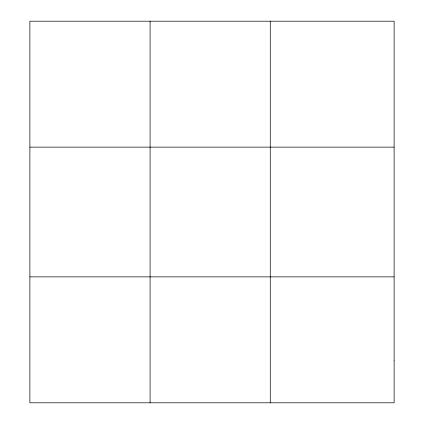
<?xml version="1.0" encoding="UTF-8"?>
<svg xmlns="http://www.w3.org/2000/svg" width="424" height="424" viewBox="0 0 424 424"><rect width="100%" height="100%" fill="white"/><g stroke="black" fill="none" stroke-linecap="round" stroke-linejoin="round"><path stroke-width="0.64" d="M150.085 402.8L150.085 21.2M270.274 402.8L270.274 21.2M29.892 147.128L394.108 147.128M29.892 276.872L394.108 276.872M394.108 360.824L394.108 402.8L29.892 402.8L29.892 21.2L394.108 21.2L394.108 360.824"/></g></svg>
